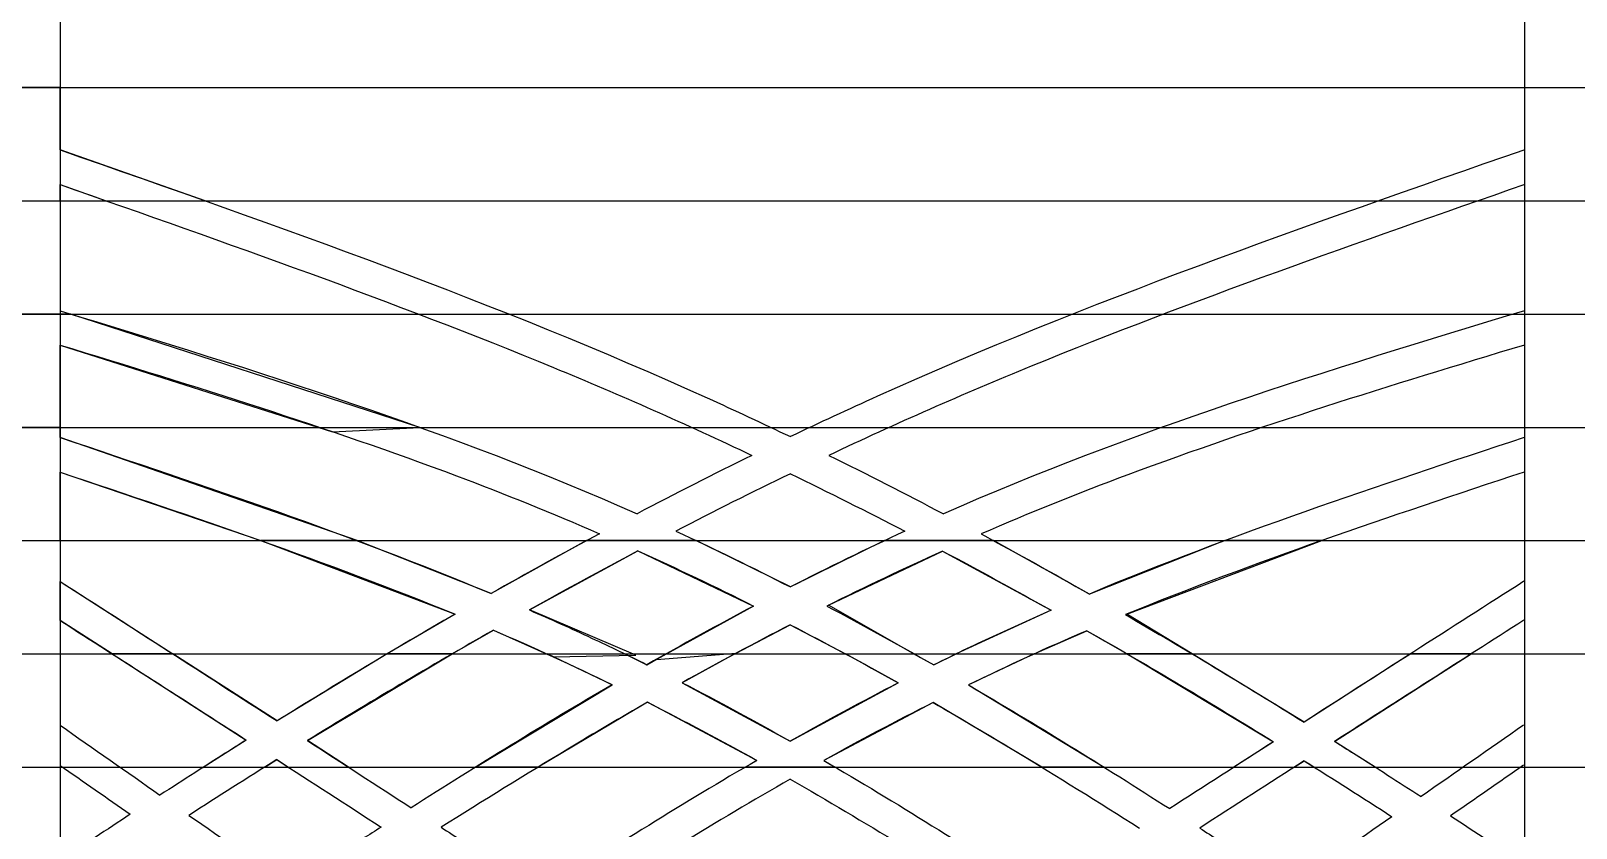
# Model space of a CAD drawing. Header units: feet. Extents: x 0 to 695, y -979 to -294.
# Drawn here: x 147.779 to 149.143, y -497.308 to -496.604 of the extents above; entities that cross this region are included whole.
import ezdxf

# ---------------------------------------------------------------- set-up
doc = ezdxf.new("R2010")
doc.units = ezdxf.units.FT
doc.header["$MEASUREMENT"] = 0
doc.layers.add('ATM Mangroves', color=3, linetype='Continuous')

msp = doc.modelspace()

# ---------------------------------------------------------------- hatches: boundary and pattern name
at = {"layer": 'ATM Mangroves', "transparency": 33554687}
h = msp.add_hatch(dxfattribs=at)
h.set_pattern_fill('AR-SAND', scale=0.09)
h.set_pattern_definition([(37.5, (0, 0), (-0.005669402, 0.17341414), [0, -0.1368, 0, -0.153, 0, -0.14625]), (7.5, (0, 0), (0.1592799, 0.25399315), [0, -0.0738, 0, -0.1233, 0, -0.04725]), (327.5, (-0.1107, 0), (0.280272768, 0.000509315), [0, -0.045, 0, -0.162, 0, -0.2115]), (317.5, (-0.1107, 0), (0.27055139, 0.0789908), [0, -0.0225, 0, -0.1062, 0, -0.1215])])
h.paths.add_polyline_path([(149.0975, -498.2051), (147.8047, -498.2051), (147.805, -498.9734), (149.0975, -498.9734)])
h.paths.add_polyline_path([(150.4903, -498.2051), (149.1975, -498.2051), (149.1978, -498.9734), (150.4903, -498.9734)])
h.paths.add_polyline_path([(150.9534, -498.2051), (150.5903, -498.2051), (150.5906, -498.9734), (150.9534, -498.9734)])
h.paths.add_polyline_path([(147.7047, -498.2051), (147.2534, -498.2051), (147.2534, -498.9734), (147.7047, -498.9734)])
h.paths.add_polyline_path([(157.4185, -498.2241), (156.9672, -498.2241), (156.9672, -498.9925), (157.4185, -498.9925)])
h.paths.add_polyline_path([(158.8113, -498.2241), (157.5185, -498.2241), (157.5188, -498.9925), (158.8113, -498.9925)])
h.paths.add_polyline_path([(160.2041, -498.2241), (158.9113, -498.2241), (158.9116, -498.9925), (160.2041, -498.9925)])
h.paths.add_polyline_path([(160.6672, -498.2241), (160.3041, -498.2241), (160.3044, -498.9925), (160.6672, -498.9925)])
h.paths.add_polyline_path([(136.8019, -485.7707, -0.024824), (136.7773, -485.7199), (136.7773, -485.4755), (135.4047, -485.4755, 0.34479), (136.8019, -487.0778)])
h.paths.add_polyline_path([(138.8492, -485.4755), (137.3455, -485.4755), (137.3455, -485.7199, -0.024824), (137.3209, -485.7707), (137.3209, -487.0977, 0.366457)])
h.paths.add_polyline_path([(132.2275, -482.8723), (132.6347, -482.8723), (132.6347, -482.104), (132.2275, -482.104)])
h.paths.add_polyline_path([(132.735, -482.8723), (134.0275, -482.8723), (134.0275, -482.104), (132.7347, -482.104)])
h.paths.add_polyline_path([(134.1278, -482.8723), (135.4203, -482.8723), (135.4203, -482.104), (134.1275, -482.104)])
h.paths.add_polyline_path([(135.5206, -482.8723), (135.9275, -482.8723), (135.9275, -482.104), (135.5203, -482.104)])

# ---------------------------------------------------------------- linework, layer by layer
at = {"layer": 'ATM Mangroves', "color": 7, "transparency": 33554687}
for p, q in [((147.2534, -496.6543), (150.9534, -496.6543)), ((147.2534, -496.7543), (150.9534, -496.7543)), ((147.2534, -496.8543), (150.9534, -496.8543)), ((147.2534, -496.9543), (150.9534, -496.9543)), ((147.2534, -497.0543), (150.9534, -497.0543)), ((147.2534, -497.1543), (150.9534, -497.1543)), ((147.2534, -497.2543), (150.9534, -497.2543))]:
    msp.add_line(p, q, dxfattribs=at)
for points in [[(147.8047, -495.1043), (147.8047, -498.1543), (147.7047, -498.1543), (147.7047, -495.1043)], [(149.1975, -495.1043), (149.1975, -498.1543), (149.0975, -498.1543), (149.0975, -495.1043)], [(147.7047, -496.7092), (147.5757, -496.7543), (147.6634, -496.7543), (147.7047, -496.7399), (147.7047, -496.7543), (147.8047, -496.7543), (147.8047, -496.74), (147.8454, -496.7543), (147.9326, -496.7543), (147.8047, -496.7093), (147.8047, -496.6543), (147.7047, -496.6543), (147.7047, -496.7092)], [(147.6945, -496.8543), (147.3844, -496.9543), (147.4731, -496.9543), (147.7043, -496.8816), (147.7047, -496.9543), (147.8047, -496.9543), (147.8047, -496.8817), (148.0451, -496.9581), (148.1221, -496.9543), (147.8142, -496.8543), (147.7047, -496.8543), (147.6945, -496.8543)], [(147.7042, -496.9632), (147.44, -497.0543), (147.5254, -497.0543), (147.7041, -496.9937), (147.7047, -497.0543), (147.8047, -497.0543), (147.8047, -496.9939), (147.9818, -497.0543), (148.0668, -497.0543), (147.8047, -496.9633), (147.8047, -496.9543), (147.7047, -496.9543), (147.7042, -496.9632)], [(147.9818, -497.0543), (148.1532, -497.1192), (148.0934, -497.1543), (148.1507, -497.1543), (148.1871, -497.1334), (148.2398, -497.1568), (148.3128, -497.1555), (148.2188, -497.1155), (148.3147, -497.0633), (148.4168, -497.112), (148.331, -497.1591), (148.4013, -497.1537), (148.4491, -497.1285), (148.4979, -497.1543), (148.5577, -497.1538), (148.483, -497.1113), (148.5835, -497.0635), (148.6793, -497.1158), (148.5956, -497.1543), (148.6645, -497.1543), (148.711, -497.1338), (148.7466, -497.1543), (148.8039, -497.1543), (148.7462, -497.1191), (148.9182, -497.0543), (148.8328, -497.0543), (148.7131, -497.1014), (148.6285, -497.0543), (148.5324, -497.0543), (148.4492, -497.0952), (148.3661, -497.0543), (148.2693, -497.0543), (148.185, -497.101), (148.0668, -497.0543), (147.9818, -497.0543)], [(147.8047, -497.0903), (147.9042, -497.1543), (147.8507, -497.1543), (147.8047, -497.1248), (147.8047, -497.0903)], [(147.8507, -497.1543), (147.969, -497.2303), (147.9308, -497.2545), (147.9852, -497.2543), (147.9958, -497.2476), (148.0062, -497.2543), (148.0592, -497.2543), (148.0229, -497.2308), (148.1507, -497.1543), (148.0934, -497.1543), (147.9961, -497.2135), (147.9042, -497.1543), (147.8507, -497.1543)], [(148.1713, -497.2543), (148.2919, -497.1815), (148.2344, -497.1543), (148.3031, -497.1543), (148.3225, -497.1638), (148.3394, -497.1543), (148.4002, -497.1543), (148.3538, -497.1797), (148.4491, -497.2314), (148.5444, -497.1799), (148.4979, -497.1543), (148.5577, -497.1538), (148.5758, -497.164), (148.5956, -497.1543), (148.6645, -497.1543), (148.6063, -497.1817), (148.7261, -497.2543), (148.6711, -497.2543), (148.5751, -497.1972), (148.4787, -497.2484), (148.4888, -497.2543), (148.4094, -497.2543), (148.4196, -497.2483), (148.3232, -497.197), (148.2265, -497.2543), (148.1713, -497.2543)], [(148.9678, -497.2557), (148.9296, -497.2315), (149.0502, -497.1543), (148.9965, -497.1543), (148.9026, -497.2145), (148.8039, -497.1543), (148.7466, -497.1543), (148.8756, -497.2318), (148.8407, -497.2543), (148.894, -497.2543), (148.9027, -497.2487), (148.9116, -497.2543), (148.9656, -497.2543)]]:
    msp.add_lwpolyline(points, dxfattribs=at)
for points, knots in [([(147.8047, -496.7093), (147.9975, -496.7768), (148.2158, -496.8533), (148.4248, -496.9508), (148.4492, -496.9625)], [0, 0, 0, 0, 0.611557, 0.6926835, 0.6926835, 0.6926835, 0.6926835]), ([(149.0975, -496.7092), (148.9047, -496.7763), (148.685, -496.8527), (148.4747, -496.9503), (148.4492, -496.9625)], [0, 0, 0, 0, 0.611557, 0.6963515, 0.6963515, 0.6963515, 0.6963515]), ([(147.8047, -496.74), (147.9514, -496.7914), (148.0976, -496.8428), (148.2991, -496.9257), (148.3575, -496.9516), (148.4153, -496.979)], [0.0101445, 0.0101445, 0.0101445, 0.0101445, 0.4756349, 0.4756349, 0.6687492, 0.6687492, 0.6687492, 0.6687492]), ([(149.0975, -496.7399), (148.9507, -496.791), (148.8044, -496.8421), (148.6015, -496.9249), (148.542, -496.9512), (148.4831, -496.979)], [0.0101445, 0.0101445, 0.0101445, 0.0101445, 0.4756349, 0.4756349, 0.6724095, 0.6724095, 0.6724095, 0.6724095]), ([(147.8047, -496.8817), (147.9229, -496.9176), (148.0403, -496.9543), (148.1971, -497.013), (148.2391, -497.0301), (148.2806, -497.0482)], [0.0608054, 0.0608054, 0.0608054, 0.0608054, 0.4303627, 0.4303627, 0.5681636, 0.5681636, 0.5681636, 0.5681636]), ([(149.0971, -496.8816), (148.9789, -496.9172), (148.8614, -496.9536), (148.7034, -497.0124), (148.6603, -497.0298), (148.6176, -497.0484)], [0.0608054, 0.0608054, 0.0608054, 0.0608054, 0.4303627, 0.4303627, 0.5717585, 0.5717585, 0.5717585, 0.5717585]), ([(148.2188, -497.1155), (148.2373, -497.1235), (148.272, -497.1392), (148.3063, -497.1558), (148.3225, -497.1638)], [0.4409087, 0.4409087, 0.4409087, 0.4409087, 0.5012883, 0.5555842, 0.5555842, 0.5555842, 0.5555842]), ([(148.6793, -497.1158), (148.662, -497.1234), (148.6272, -497.139), (148.5929, -497.1555), (148.5758, -497.164)], [0.4443843, 0.4443843, 0.4443843, 0.4443843, 0.5012883, 0.5589022, 0.5589022, 0.5589022, 0.5589022]), ([(148.3232, -497.197), (148.2996, -497.2105), (148.2761, -497.2243), (148.2153, -497.261), (148.178, -497.284), (148.141, -497.3073)], [0.9055479, 0.9055479, 0.9055479, 0.9055479, 0.9877196, 0.9877196, 1.1193279, 1.1193279, 1.1193279, 1.1193279]), ([(148.5751, -497.1972), (148.5996, -497.2113), (148.6241, -497.2257), (148.6849, -497.2626), (148.7213, -497.2851), (148.7575, -497.3081)], [0.9021397, 0.9021397, 0.9021397, 0.9021397, 0.9877196, 0.9877196, 1.1163993, 1.1163993, 1.1163993, 1.1163993]), ([(147.969, -497.2303), (147.9641, -497.2334), (147.9386, -497.2495), (147.9132, -497.2657), (147.8928, -497.2789)], [1.24590228, 1.24590228, 1.24590228, 1.24590228, 1.2631988, 1.33611841, 1.33611841, 1.33611841, 1.33611841]), ([(148.9296, -497.2315), (148.9353, -497.2351), (148.9608, -497.2512), (148.9862, -497.2675), (149.0059, -497.2802)], [1.24296492, 1.24296492, 1.24296492, 1.24296492, 1.2631988, 1.33331559, 1.33331559, 1.33331559, 1.33331559]), ([(148.088, -497.3072), (148.0773, -497.314), (148.0508, -497.3313), (148.0243, -497.3486), (148.0084, -497.3591)], [1.16377576, 1.16377576, 1.16377576, 1.16377576, 1.2015895, 1.25849228, 1.25849228, 1.25849228, 1.25849228]), ([(148.141, -497.3073), (148.1538, -497.3157), (148.1835, -497.335), (148.2132, -497.3544), (148.2301, -497.3655)], [0.4002163, 0.4002163, 0.4002163, 0.4002163, 0.4460104, 0.506602, 0.506602, 0.506602, 0.506602]), ([(148.8105, -497.308), (148.8219, -497.3154), (148.8485, -497.3327), (148.875, -497.3501), (148.89, -497.3601)], [1.16086895, 1.16086895, 1.16086895, 1.16086895, 1.2015895, 1.25567929, 1.25567929, 1.25567929, 1.25567929])]:
    msp.add_open_spline(points, degree=3, knots=knots, dxfattribs=at)
for points in [[(147.8047, -496.8514), (147.9776, -496.9039), (148.1498, -496.9579), (148.3139, -497.0305)], [(149.0972, -496.8513), (148.9231, -496.9037), (148.7496, -496.9578), (148.5843, -497.0306)], [(147.8047, -496.9633), (147.9329, -497.0061), (148.0611, -497.049), (148.185, -497.101)], [(149.097, -496.9632), (148.9676, -497.0061), (148.8382, -497.049), (148.7131, -497.1014)], [(148.4153, -496.979), (148.3813, -496.9956), (148.3475, -497.0128), (148.3139, -497.0305)], [(148.4831, -496.979), (148.5171, -496.9957), (148.5508, -497.013), (148.5843, -497.0306)], [(147.8047, -496.9939), (147.9227, -497.0333), (148.0399, -497.0727), (148.1532, -497.1192)], [(148.4492, -496.9952), (148.4153, -497.0116), (148.3815, -497.0285), (148.3481, -497.0459)], [(148.4492, -496.9952), (148.4831, -497.0117), (148.5168, -497.0286), (148.5502, -497.046)], [(149.0969, -496.9937), (148.9778, -497.0333), (148.8593, -497.0728), (148.7449, -497.1196)], [(148.2806, -497.0482), (148.2486, -497.0654), (148.2167, -497.083), (148.185, -497.101)], [(148.3481, -497.0459), (148.3821, -497.0616), (148.4158, -497.078), (148.4492, -497.0952)], [(148.5502, -497.046), (148.5162, -497.0617), (148.4825, -497.0781), (148.4492, -497.0952)], [(148.6176, -497.0484), (148.6497, -497.0657), (148.6815, -497.0833), (148.7131, -497.1014)], [(148.3147, -497.0633), (148.2826, -497.0803), (148.2506, -497.0977), (148.2188, -497.1155)], [(148.3147, -497.0633), (148.349, -497.0789), (148.3831, -497.0951), (148.4168, -497.112)], [(148.5835, -497.0635), (148.5492, -497.079), (148.5152, -497.0952), (148.4815, -497.1121)], [(148.5835, -497.0635), (148.6157, -497.0805), (148.6476, -497.098), (148.6793, -497.1158)], [(147.8047, -497.0903), (147.8685, -497.1313), (147.9323, -497.1723), (147.9961, -497.2135)], [(149.0967, -497.0902), (149.0319, -497.1316), (148.9672, -497.173), (148.9026, -497.2145)], [(148.4168, -497.112), (148.3851, -497.1288), (148.3537, -497.1461), (148.3225, -497.1638)], [(148.4815, -497.1121), (148.5132, -497.1288), (148.5446, -497.1462), (148.5758, -497.164)], [(147.8047, -497.1248), (147.8595, -497.16), (147.9143, -497.1951), (147.969, -497.2303)], [(148.1532, -497.1192), (148.1003, -497.1497), (148.048, -497.1812), (147.9961, -497.2135)], [(148.4491, -497.1285), (148.4171, -497.145), (148.3854, -497.1621), (148.3538, -497.1797)], [(148.4491, -497.1285), (148.4811, -497.1451), (148.5129, -497.1622), (148.5444, -497.1799)], [(148.7449, -497.1196), (148.798, -497.1504), (148.8505, -497.1821), (148.9026, -497.2145)], [(149.0966, -497.1246), (149.0409, -497.1602), (148.9852, -497.1958), (148.9296, -497.2315)], [(148.1871, -497.1334), (148.1318, -497.1648), (148.0771, -497.1974), (148.0229, -497.2308)], [(148.1871, -497.1334), (148.2224, -497.1485), (148.2574, -497.1646), (148.2919, -497.1815)], [(148.711, -497.1338), (148.6757, -497.1488), (148.6408, -497.1649), (148.6063, -497.1817)], [(148.711, -497.1338), (148.7665, -497.1654), (148.8213, -497.1982), (148.8756, -497.2318)], [(148.2919, -497.1815), (148.2321, -497.2163), (148.173, -497.2528), (148.1145, -497.2901)], [(148.3538, -497.1797), (148.3859, -497.1963), (148.4177, -497.2135), (148.4491, -497.2314)], [(148.5444, -497.1799), (148.5124, -497.1964), (148.4806, -497.2136), (148.4491, -497.2314)], [(148.6063, -497.1817), (148.6663, -497.2167), (148.7254, -497.2534), (148.784, -497.2909)], [(148.3232, -497.197), (148.3556, -497.2135), (148.3878, -497.2306), (148.4196, -497.2483)], [(148.5751, -497.1972), (148.5426, -497.2136), (148.5105, -497.2307), (148.4787, -497.2484)], [(147.8047, -497.2173), (147.8341, -497.2378), (147.8634, -497.2584), (147.8928, -497.2789)], [(149.0964, -497.2172), (149.0662, -497.2382), (149.0361, -497.2592), (149.0059, -497.2802)], [(148.0229, -497.2308), (148.0535, -497.2506), (148.084, -497.2703), (148.1145, -497.2901)], [(148.8756, -497.2318), (148.8451, -497.2515), (148.8145, -497.2712), (148.784, -497.2909)], [(147.8047, -497.2527), (147.8253, -497.2671), (147.846, -497.2815), (147.8666, -497.2959)], [(147.9958, -497.2476), (147.9699, -497.2638), (147.9441, -497.2802), (147.9184, -497.2968)], [(147.9958, -497.2476), (148.0266, -497.2674), (148.0573, -497.2873), (148.088, -497.3072)], [(148.4196, -497.2483), (148.3554, -497.2855), (148.2924, -497.325), (148.2301, -497.3655)], [(148.4787, -497.2484), (148.5429, -497.2857), (148.606, -497.3253), (148.6683, -497.366)], [(148.9027, -497.2487), (148.8719, -497.2684), (148.8412, -497.2882), (148.8105, -497.308)], [(148.9027, -497.2487), (148.9287, -497.2649), (148.9545, -497.2814), (148.9802, -497.298)], [(149.0963, -497.2526), (149.0749, -497.2675), (149.0534, -497.2824), (149.032, -497.2972)], [(148.4491, -497.265), (148.3838, -497.3021), (148.3196, -497.3417), (148.2562, -497.3827)], [(148.4491, -497.265), (148.5145, -497.3023), (148.5787, -497.342), (148.6422, -497.3831)], [(147.8666, -497.2959), (147.8459, -497.3094), (147.8253, -497.323), (147.8047, -497.3367)], [(147.9184, -497.2968), (147.9484, -497.3176), (147.9783, -497.3384), (148.0084, -497.3591)], [(148.9802, -497.298), (148.9502, -497.3188), (148.9202, -497.3395), (148.89, -497.3601)], [(149.032, -497.2972), (149.0539, -497.3116), (149.0758, -497.3261), (149.0975, -497.3408)]]:
    msp.add_open_spline(points, degree=3, dxfattribs=at)

doc.saveas('drawing.dxf')
